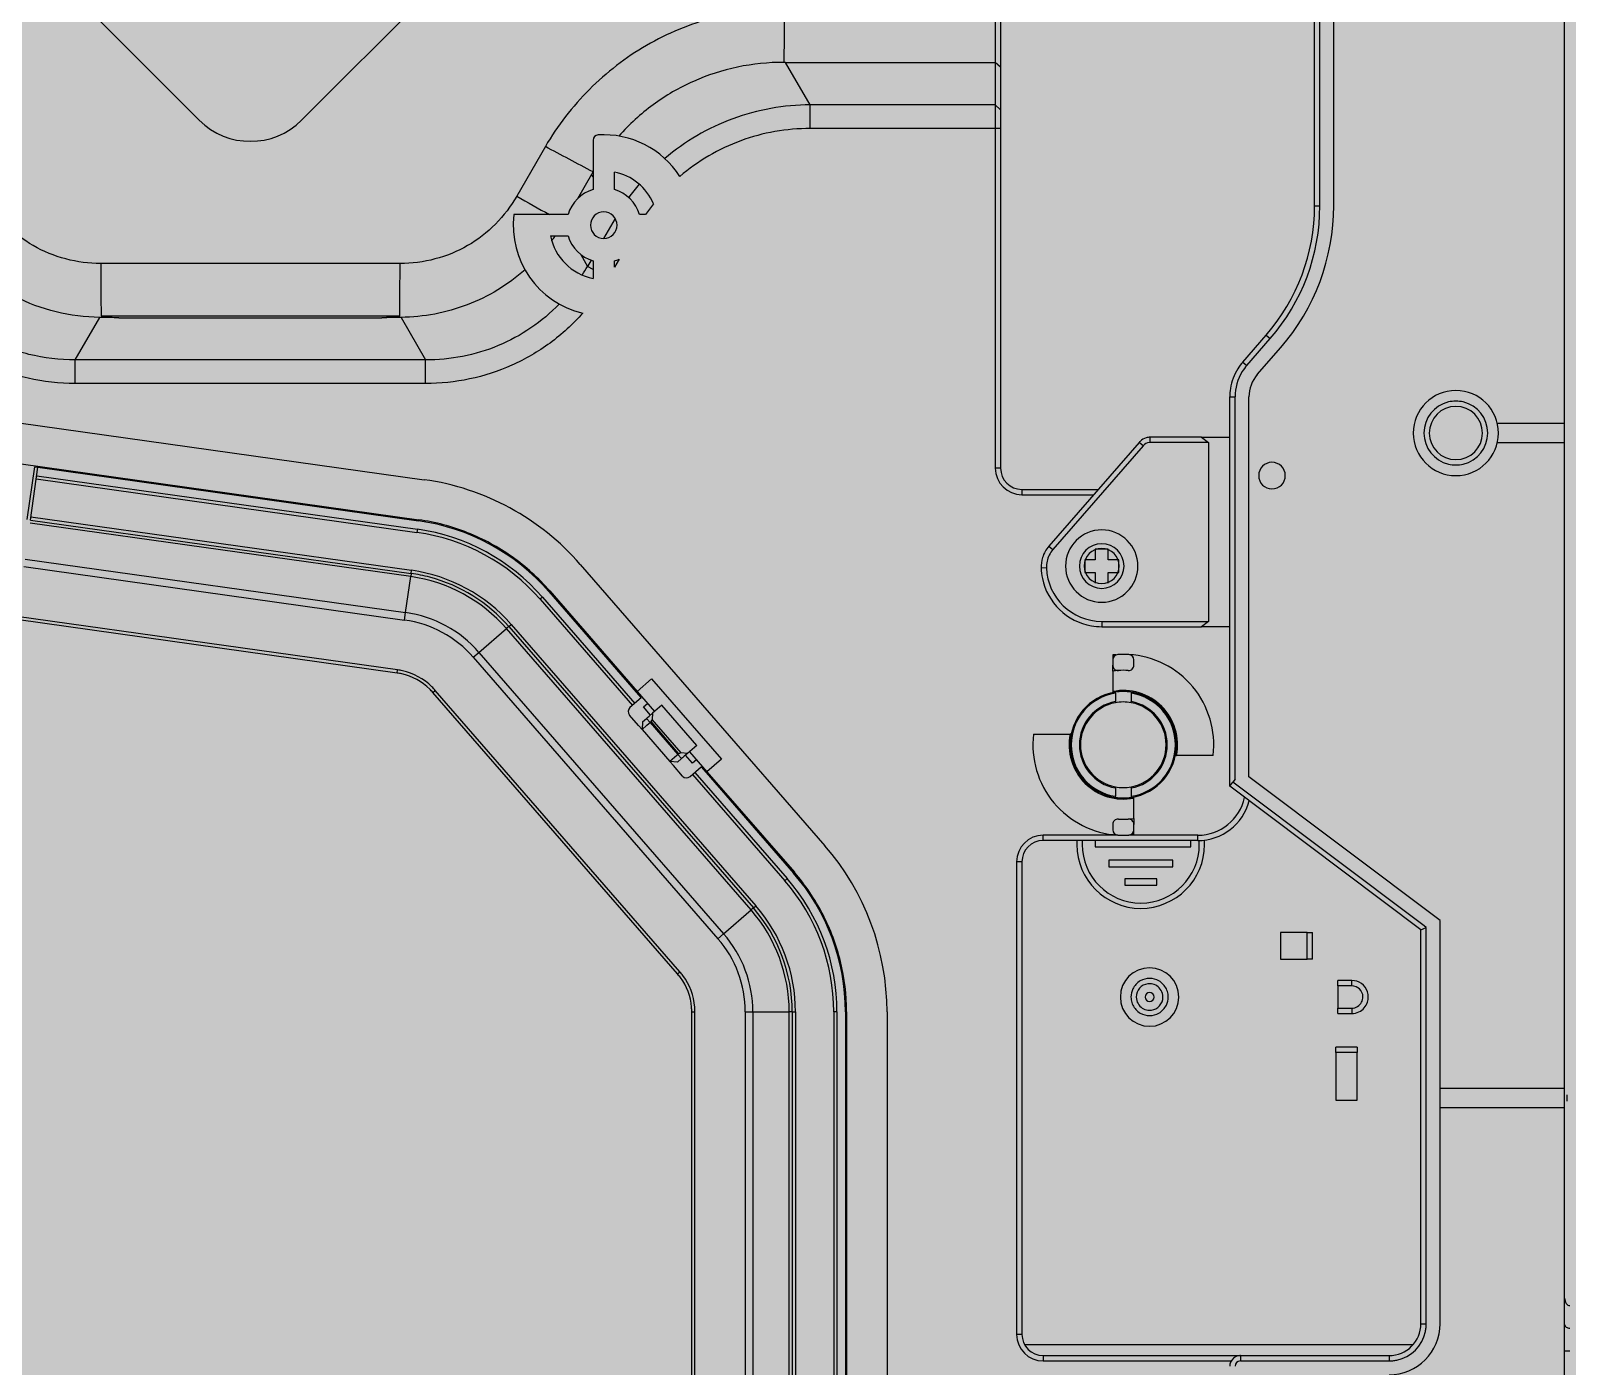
# Model space of a CAD drawing. Header units: millimetres. Extents: x -1070 to 42146, y 1440 to 12921.
# Drawn here: x 764.9 to 909.3, y 2871.3 to 2996.9 of the extents above; entities that cross this region are included whole.
import ezdxf

# ---------------------------------------------------------------- set-up
doc = ezdxf.new("R2010")
doc.units = ezdxf.units.MM
doc.layers.add('n', color=7, linetype='Continuous')

msp = doc.modelspace()

# ---------------------------------------------------------------- hatches: boundary and pattern name
at = {"lineweight": -3}
h = msp.add_hatch(color=256, dxfattribs=at)
h.dxf.hatch_style = 1
h.paths.add_polyline_path([(660.622, 3021.661), (660.622, 2771.641), (910.622, 2771.641), (910.622, 3021.661)])

# ---------------------------------------------------------------- linework, layer by layer
at = {"layer": 'n', "color": 7, "linetype": 'Continuous', "lineweight": -3, "true_color": 0xffffff}
for p, q in [((909.022, 2896.841), (909.022, 3020.041)), ((780.713, 2988.448), (752.429, 3016.732)), ((818.614, 3016.732), (790.33, 2988.448)), ((885.522, 2980.388), (885.522, 3009.141)), ((886.022, 2980.388), (886.022, 3005.541)), ((887.322, 2980.388), (887.322, 3001.023)), ((835.726, 2998.954), (835.643, 2993.878)), ((855.522, 2998.952), (855.522, 2993.879)), ((856.022, 2998.782), (856.022, 2993.44)), ((835.822, 2993.879), (855.522, 2993.879)), ((838.128, 2989.886), (835.822, 2993.879)), ((856.022, 2993.44), (855.522, 2993.879)), ((855.522, 2993.879), (855.522, 2989.886)), ((856.022, 2993.44), (856.022, 2989.403)), ((838.128, 2987.664), (838.128, 2989.886)), ((855.522, 2989.886), (838.128, 2989.886)), ((856.022, 2989.403), (855.522, 2989.886)), ((855.522, 2989.886), (855.522, 2987.664)), ((856.022, 2989.403), (856.022, 2987.664)), ((855.522, 2987.664), (838.128, 2987.664)), ((856.022, 2987.664), (855.522, 2987.664)), ((855.522, 2987.664), (855.522, 2955.744)), ((856.022, 2987.664), (856.022, 2955.744)), ((817.725, 2986.556), (817.725, 2981.926)), ((813.238, 2985.966), (810.553, 2981.31)), ((817.586, 2983.35), (816.265, 2981.061)), ((817.725, 2983.11), (817.586, 2983.35)), ((819.725, 2981.926), (819.725, 2983.573)), ((885.522, 2980.388), (886.022, 2980.388)), ((815.371, 2979.572), (810.284, 2979.572)), ((819.803, 2979.204), (818.716, 2977.322)), ((822.655, 2979.572), (822.079, 2979.572)), ((813.724, 2977.572), (815.371, 2977.572)), ((799.585, 2974.983), (771.452, 2974.981)), ((816.566, 2975.817), (817.207, 2974.707)), ((817.537, 2975.28), (817.207, 2974.707)), ((817.725, 2974.408), (817.207, 2974.707)), ((817.725, 2975.218), (817.725, 2973.571)), ((820.161, 2975.38), (819.725, 2974.625)), ((819.725, 2974.625), (819.725, 2975.218)), ((769.061, 2965.917), (771.367, 2969.912)), ((771.49, 2970.045), (799.552, 2970.045)), ((773.159, 2969.866), (797.884, 2969.866)), ((799.676, 2969.912), (801.982, 2965.917)), ((878.779, 2965.715), (880.984, 2968.251)), ((879.157, 2965.387), (881.361, 2967.923)), ((880.984, 2968.251), (881.361, 2967.923)), ((769.061, 2963.695), (769.061, 2965.917)), ((801.982, 2965.917), (769.061, 2965.917)), ((801.982, 2963.695), (801.982, 2965.917)), ((880.138, 2964.534), (882.342, 2967.07)), ((878.779, 2965.715), (879.157, 2965.387)), ((801.982, 2963.695), (769.061, 2963.695)), ((877.553, 2958.644), (877.553, 2962.435)), ((877.553, 2962.435), (878.053, 2962.435)), ((878.053, 2926.509), (878.053, 2962.435)), ((879.353, 2926.743), (879.353, 2962.435)), ((759.86, 2960.559), (801.866, 2954.655)), ((874.886, 2958.644), (870.09, 2958.644)), ((870.09, 2958.144), (870.09, 2958.644)), ((874.886, 2958.644), (877.553, 2958.644)), ((874.886, 2958.644), (875.553, 2958.144)), ((877.553, 2940.844), (877.553, 2958.644)), ((909.022, 2959.941), (902.7, 2959.941)), ((869.034, 2958.162), (860.562, 2948.417)), ((869.411, 2957.834), (860.939, 2948.089)), ((869.411, 2957.834), (869.034, 2958.162)), ((875.553, 2958.144), (870.09, 2958.144)), ((875.553, 2958.144), (875.553, 2941.344)), ((902.7, 2958.141), (909.022, 2958.141)), ((759.331, 2956.796), (801.337, 2950.892)), ((764.559, 2950.911), (765.255, 2955.862)), ((764.856, 2950.869), (765.552, 2955.821)), ((765.255, 2955.862), (765.552, 2955.821)), ((765.552, 2955.821), (801.324, 2950.793)), ((856.022, 2955.744), (855.522, 2955.744)), ((765.399, 2954.731), (801.17, 2949.704)), ((765.441, 2955.028), (801.212, 2950.001)), ((858.022, 2953.744), (865.193, 2953.744)), ((858.022, 2953.744), (858.022, 2953.244)), ((858.022, 2953.244), (864.758, 2953.244)), ((800.587, 2945.552), (764.815, 2950.579)), ((764.856, 2950.869), (800.628, 2945.842)), ((764.898, 2951.166), (800.669, 2946.139)), ((801.212, 2950.001), (801.17, 2949.704)), ((764.34, 2947.198), (800.112, 2942.171)), ((860.562, 2948.417), (860.939, 2948.089)), ((863.922, 2947.141), (863.922, 2945.941)), ((864.922, 2947.141), (863.922, 2947.141)), ((864.922, 2948.141), (864.922, 2947.141)), ((866.122, 2948.141), (864.922, 2948.141)), ((866.122, 2947.141), (866.122, 2948.141)), ((867.122, 2947.141), (866.122, 2947.141)), ((867.122, 2945.941), (867.122, 2947.141)), ((764.242, 2946.498), (800.013, 2941.471)), ((800.628, 2945.842), (800.587, 2945.552)), ((800.628, 2945.842), (800.669, 2946.139)), ((816.516, 2946.701), (839.507, 2920.253)), ((860.328, 2946.363), (859.828, 2946.346)), ((863.922, 2945.941), (864.922, 2945.941)), ((864.922, 2945.941), (864.922, 2944.941)), ((866.122, 2945.941), (867.122, 2945.941)), ((866.122, 2944.941), (866.122, 2945.941)), ((800.112, 2942.171), (800.587, 2945.552)), ((813.648, 2944.208), (821.864, 2934.757)), ((812.969, 2943.618), (812.742, 2943.421)), ((812.742, 2943.421), (821.417, 2933.442)), ((812.969, 2943.618), (821.644, 2933.639)), ((813.573, 2944.142), (821.788, 2934.692)), ((799.312, 2936.484), (763.531, 2941.513)), ((799.354, 2936.781), (763.583, 2941.808)), ((800.013, 2941.471), (800.112, 2942.171)), ((865.522, 2941.344), (875.553, 2941.344)), ((865.522, 2941.344), (865.522, 2940.844)), ((875.553, 2941.344), (874.886, 2940.844)), ((807.001, 2938.43), (809.578, 2940.67)), ((809.799, 2940.862), (809.578, 2940.67)), ((832.569, 2914.222), (809.578, 2940.67)), ((809.799, 2940.862), (810.026, 2941.059)), ((809.799, 2940.862), (832.79, 2914.414)), ((810.026, 2941.059), (833.017, 2914.611)), ((865.522, 2940.844), (874.886, 2940.844)), ((877.553, 2940.844), (874.886, 2940.844)), ((877.553, 2926.244), (877.553, 2940.844)), ((806.468, 2937.966), (807.001, 2938.43)), ((807.001, 2938.43), (829.993, 2911.982)), ((806.468, 2937.966), (829.459, 2911.518)), ((866.849, 2938.185), (866.553, 2938.185)), ((866.553, 2938.185), (866.553, 2937.728)), ((866.553, 2937.728), (866.553, 2937.227)), ((866.553, 2936.672), (866.553, 2937.227)), ((868.553, 2937.227), (868.553, 2937.728)), ((799.312, 2936.484), (799.354, 2936.781)), ((821.864, 2934.757), (823.222, 2935.938)), ((823.222, 2935.938), (829.783, 2928.391)), ((866.553, 2936.672), (866.553, 2934.745)), ((802.667, 2934.662), (802.894, 2934.859)), ((825.658, 2908.214), (802.667, 2934.662)), ((825.885, 2908.411), (802.894, 2934.859)), ((822.247, 2934.163), (821.191, 2933.245)), ((821.788, 2934.692), (822.247, 2934.163)), ((821.864, 2934.757), (823.504, 2932.871)), ((866.553, 2934.745), (866.553, 2934.642)), ((866.803, 2934.586), (866.803, 2934.687)), ((866.803, 2934.586), (866.803, 2933.8)), ((868.303, 2934.687), (868.303, 2934.586)), ((868.303, 2934.586), (868.303, 2933.8)), ((868.553, 2934.642), (868.553, 2934.745)), ((822.47, 2933.297), (822.848, 2933.625)), ((823.126, 2932.543), (822.47, 2933.297)), ((823.004, 2932.436), (823.315, 2932.707)), ((823.315, 2932.707), (823.274, 2932.125)), ((824.183, 2933.461), (823.315, 2932.707)), ((827.463, 2929.688), (824.183, 2933.461)), ((866.803, 2933.8), (866.803, 2933.698)), ((868.303, 2933.698), (868.303, 2933.8)), ((821.994, 2931.558), (821.141, 2932.54)), ((822.322, 2931.181), (821.994, 2931.558)), ((822.372, 2931.887), (822.322, 2931.181)), ((822.322, 2931.181), (822.788, 2931.586)), ((822.322, 2931.181), (824.947, 2928.162)), ((822.372, 2931.887), (822.749, 2932.215)), ((822.749, 2932.215), (822.844, 2932.297)), ((822.749, 2932.215), (823.077, 2931.837)), ((822.788, 2931.586), (822.978, 2931.752)), ((822.844, 2932.297), (823.004, 2932.436)), ((822.978, 2931.752), (823.077, 2931.837)), ((823.077, 2931.837), (823.172, 2931.92)), ((823.077, 2931.837), (825.701, 2928.818)), ((825.796, 2928.901), (823.172, 2931.92)), ((826.014, 2928.974), (823.274, 2932.125)), ((859.112, 2930.744), (862.552, 2930.744)), ((862.655, 2930.744), (862.552, 2930.744)), ((872.554, 2930.744), (872.451, 2930.744)), ((825.603, 2928.733), (824.947, 2928.162)), ((825.701, 2928.818), (825.603, 2928.733)), ((826.029, 2928.441), (825.652, 2928.113)), ((825.796, 2928.901), (825.701, 2928.818)), ((826.029, 2928.441), (825.701, 2928.818)), ((826.595, 2928.933), (826.014, 2928.974)), ((826.124, 2928.524), (826.029, 2928.441)), ((826.284, 2928.663), (826.124, 2928.524)), ((826.595, 2928.933), (826.284, 2928.663)), ((827.063, 2928.014), (826.407, 2928.769)), ((827.463, 2929.688), (826.595, 2928.933)), ((826.784, 2929.097), (828.424, 2927.21)), ((827.44, 2928.342), (827.063, 2928.014)), ((829.783, 2928.391), (828.424, 2927.21)), ((862.552, 2928.744), (862.655, 2928.744)), ((872.451, 2928.744), (872.554, 2928.744)), ((875.994, 2928.744), (872.554, 2928.744)), ((825.275, 2927.785), (824.947, 2928.162)), ((825.652, 2928.113), (824.947, 2928.162)), ((826.127, 2926.804), (825.275, 2927.785)), ((826.833, 2926.755), (827.889, 2927.673)), ((827.059, 2926.951), (835.734, 2916.972)), ((827.286, 2927.148), (835.96, 2917.169)), ((827.889, 2927.673), (828.349, 2927.145)), ((828.349, 2927.145), (836.564, 2917.694)), ((828.424, 2927.21), (836.639, 2917.76)), ((866.803, 2925.789), (866.803, 2925.688)), ((866.803, 2925.688), (866.803, 2924.902)), ((868.303, 2925.688), (868.303, 2925.789)), ((868.303, 2925.688), (868.303, 2924.902)), ((877.553, 2925.844), (877.853, 2926.244)), ((877.553, 2925.844), (877.553, 2926.244)), ((895.522, 2912.338), (877.553, 2925.844)), ((878.053, 2926.509), (877.853, 2926.244)), ((895.822, 2912.737), (877.853, 2926.244)), ((897.322, 2913.236), (879.353, 2926.743)), ((866.553, 2924.846), (866.553, 2924.743)), ((866.803, 2924.8), (866.803, 2924.902)), ((868.303, 2924.902), (868.303, 2924.8)), ((868.553, 2924.743), (868.553, 2924.846)), ((868.553, 2922.816), (868.553, 2924.743)), ((868.553, 2922.816), (868.553, 2922.261)), ((860.022, 2920.744), (860.022, 2921.244)), ((867.022, 2921.244), (860.022, 2921.244)), ((866.553, 2922.261), (866.553, 2921.76)), ((868.257, 2921.244), (868.084, 2921.244)), ((868.257, 2921.303), (868.553, 2921.303)), ((868.553, 2921.244), (868.257, 2921.244)), ((868.553, 2921.76), (868.553, 2922.261)), ((868.553, 2921.303), (868.553, 2921.76)), ((874.553, 2921.244), (868.553, 2921.244)), ((874.553, 2920.744), (874.553, 2921.244)), ((874.553, 2920.744), (860.022, 2920.744)), ((864.895, 2920.747), (864.895, 2920.142)), ((864.895, 2920.142), (873.892, 2920.142)), ((873.892, 2920.142), (873.892, 2920.747)), ((858.022, 2918.744), (857.522, 2918.744)), ((857.522, 2918.744), (857.522, 2874.338)), ((858.022, 2918.744), (858.022, 2874.338)), ((872.203, 2918.89), (866.196, 2918.89)), ((866.196, 2918.89), (866.196, 2918.284)), ((866.196, 2918.284), (872.203, 2918.284)), ((872.203, 2918.284), (872.203, 2918.89)), ((835.96, 2917.169), (835.734, 2916.972)), ((870.693, 2917.142), (867.693, 2917.142)), ((867.693, 2917.142), (867.693, 2916.536)), ((870.693, 2916.536), (870.693, 2917.142)), ((867.693, 2916.536), (870.693, 2916.536)), ((829.993, 2911.982), (832.569, 2914.222)), ((832.79, 2914.414), (832.569, 2914.222)), ((832.79, 2914.414), (833.017, 2914.611)), ((895.522, 2912.338), (896.022, 2912.587)), ((896.022, 2912.587), (895.822, 2912.737)), ((896.022, 2875.338), (896.022, 2912.587)), ((897.322, 2897.441), (897.322, 2913.236)), ((829.459, 2911.518), (829.993, 2911.982)), ((884.822, 2912.091), (882.322, 2912.091)), ((882.322, 2912.091), (882.322, 2909.591)), ((884.822, 2912.091), (885.322, 2912.091)), ((884.822, 2909.591), (884.822, 2912.091)), ((885.322, 2909.591), (885.322, 2912.091)), ((895.522, 2875.338), (895.522, 2912.338)), ((882.322, 2909.591), (884.822, 2909.591)), ((885.322, 2909.591), (884.822, 2909.591)), ((825.658, 2908.214), (825.885, 2908.411)), ((887.722, 2907.091), (887.722, 2907.591)), ((889.022, 2907.591), (887.722, 2907.591)), ((887.722, 2907.091), (887.722, 2904.991)), ((889.022, 2907.091), (887.722, 2907.091)), ((889.022, 2907.091), (889.022, 2907.591)), ((826.995, 2904.638), (827.295, 2904.638)), ((826.995, 2864.878), (826.995, 2904.638)), ((827.295, 2864.878), (827.295, 2904.638)), ((832.031, 2904.638), (832.738, 2904.638)), ((832.031, 2904.638), (832.031, 2864.878)), ((832.738, 2904.638), (836.152, 2904.638)), ((832.738, 2904.638), (832.738, 2864.878)), ((836.445, 2904.638), (836.152, 2904.638)), ((836.152, 2864.878), (836.152, 2904.638)), ((836.445, 2904.638), (836.445, 2864.878)), ((836.445, 2904.638), (836.745, 2904.638)), ((836.745, 2904.638), (836.745, 2862.219)), ((840.645, 2904.638), (840.345, 2904.638)), ((840.345, 2904.638), (840.345, 2862.219)), ((840.645, 2904.638), (840.645, 2862.219)), ((841.445, 2904.638), (841.445, 2862.219)), ((841.545, 2904.638), (841.545, 2862.219)), ((845.345, 2904.638), (845.345, 2862.219)), ((887.722, 2904.491), (887.722, 2904.991)), ((887.722, 2904.991), (889.022, 2904.991)), ((887.722, 2904.491), (889.022, 2904.491)), ((889.022, 2904.991), (889.022, 2904.491)), ((889.522, 2901.341), (887.522, 2901.341)), ((887.522, 2900.841), (887.522, 2901.341)), ((889.522, 2901.341), (889.522, 2900.841)), ((887.522, 2900.841), (887.522, 2896.341)), ((889.522, 2900.841), (887.522, 2900.841)), ((889.522, 2896.341), (889.522, 2900.841)), ((897.322, 2895.641), (897.322, 2897.441)), ((909.022, 2897.441), (897.322, 2897.441)), ((909.022, 2896.241), (909.022, 2896.841)), ((909.272, 2896.241), (909.272, 2896.841)), ((887.522, 2896.341), (889.522, 2896.341)), ((897.322, 2875.338), (897.322, 2895.641)), ((897.322, 2895.641), (909.022, 2895.641)), ((909.022, 2877.748), (909.022, 2896.241)), ((909.022, 2875.273), (909.022, 2877.748)), ((895.522, 2875.338), (896.022, 2875.338)), ((909.022, 2872.798), (909.022, 2875.273)), ((858.022, 2874.338), (857.522, 2874.338)), ((858.263, 2873.387), (861.772, 2873.387)), ((860.022, 2872.338), (878.553, 2872.338)), ((860.022, 2872.338), (860.022, 2871.838)), ((861.772, 2873.387), (864.272, 2873.387)), ((864.272, 2873.387), (866.772, 2873.387)), ((866.772, 2873.387), (869.272, 2873.387)), ((869.272, 2873.387), (871.772, 2873.387)), ((871.772, 2873.387), (874.272, 2873.387)), ((874.272, 2873.387), (876.772, 2873.387)), ((876.772, 2873.387), (879.272, 2873.387)), ((878.553, 2872.338), (892.522, 2872.338)), ((878.553, 2872.338), (878.553, 2871.838)), ((879.272, 2873.387), (881.772, 2873.387)), ((881.772, 2873.387), (884.272, 2873.387)), ((884.272, 2873.387), (886.772, 2873.387)), ((886.772, 2873.387), (891.772, 2873.387)), ((891.772, 2873.387), (894.272, 2873.387)), ((892.522, 2872.338), (892.522, 2871.838)), ((894.272, 2873.387), (894.797, 2873.387)), ((909.022, 2860.138), (909.022, 2872.798)), ((909.022, 2872.798), (909.522, 2872.798)), ((860.022, 2871.838), (877.687, 2871.838)), ((878.553, 2871.838), (892.522, 2871.838))]:
    msp.add_line(p, q, dxfattribs=at)
for centre, radius, start, end in [((785.522, 2993.256), 6.8, 225, 315), ((818.225, 2986.556), 0.5, 93.58332, 180), ((818.725, 2978.572), 8.5, 32.63475, 93.58332), ((237.327, 1902.027), 1227.435, 61.780673, 62.017691), ((831.588, 2975.274), 16.165, 149.10486, 150.02499), ((818.725, 2978.572), 5.1, 23.28413, 78.69227), ((818.725, 2978.572), 3.5, 106.60155, 163.39845), ((818.725, 2978.572), 3.5, 16.60155, 73.39845), ((838.307, 2968.65), 21.301, 139.69682, 144.00862), ((838.303, 2968.747), 19.027, 141.5136, 145.32418), ((867.022, 2980.388), 18.5, 319, 0), ((867.022, 2980.388), 19, 319, 0), ((867.022, 2980.388), 20.3, 319, 0), ((818.725, 2978.572), 8.5, 173.24367, 256.60713), ((818.725, 2978.572), 1.25, 0, 180), ((818.725, 2978.572), 5.1, 191.30773, 258.69227), ((799.376, 2987.869), 18.029, 323.34728, 325.17108), ((818.725, 2978.572), 3.5, 196.60155, 253.39845), ((818.725, 2978.572), 1.25, 180, 0), ((1482.989, 2978.03), 711.544, 180.245436, 180.642984), ((42.248, 2977.541), 757.342, 359.432916, 359.80651), ((801.661, 2983.584), 17.901, 327.20057, 330.27019), ((818.725, 2978.572), 3.5, 286.60155, 294.22159), ((770.749, 2910.115), 59.8, 87.69084, 89.40798), ((800.294, 2910.115), 59.8, 90.59202, 92.30916), ((882.553, 2962.435), 5, 148.11168, 170.88833), ((882.553, 2962.435), 4.5, 148.1501, 180), ((882.553, 2962.435), 5, 139, 148.11168), ((882.553, 2962.435), 4.5, 139, 148.1501), ((882.553, 2962.435), 3.2, 139, 180), ((882.553, 2962.435), 5, 170.88833, 180), ((898.803, 2959.041), 4, 0, 180), ((898.803, 2959.041), 3, 103.44448, 256.55677), ((898.803, 2959.041), 2.5, 90, 270), ((898.803, 2959.041), 3, 90, 103.44448), ((898.803, 2959.041), 3, 76.55677, 90), ((898.803, 2959.041), 2.5, 270, 90), ((898.803, 2959.041), 3, 283.44448, 76.55677), ((870.09, 2957.244), 1.4, 90, 106.33232), ((898.803, 2959.041), 4, 180, 0), ((870.09, 2957.244), 1.4, 133.5555, 139), ((870.09, 2957.244), 1.4, 106.33232, 133.5555), ((870.09, 2957.244), 0.9, 95.52489, 139), ((870.09, 2957.244), 0.9, 90, 95.52489), ((858.022, 2955.744), 2.5, 180, 270), ((858.022, 2955.744), 2, 180, 270), ((881.522, 2955.041), 1.25, 0, 180), ((898.803, 2959.041), 3, 256.55677, 270), ((898.803, 2959.041), 3, 270, 283.44448), ((798.554, 2931.087), 23.8, 41, 82), ((881.522, 2955.041), 1.25, 180, 0), ((798.554, 2931.087), 19.1, 41, 82), ((798.554, 2931.087), 19.9, 41, 82), ((798.554, 2931.087), 20, 68.33233, 82), ((798.554, 2931.087), 18.8, 41, 82), ((798.554, 2931.087), 20, 54.66271, 68.33233), ((865.522, 2946.541), 3.4, 90, 270), ((865.522, 2946.541), 2.1, 0, 180), ((865.522, 2946.541), 3.4, 270, 90), ((798.554, 2931.087), 20, 41, 54.66271), ((862.826, 2946.449), 3, 162.86376, 181.95495), ((862.826, 2946.449), 3, 139, 162.86376), ((862.826, 2946.449), 2.5, 153.28535, 181.95495), ((862.826, 2946.449), 2.5, 139.00001, 153.28535), ((865.522, 2946.541), 1.65, 0, 180), ((798.554, 2931.087), 14.9, 75.16667, 82), ((798.554, 2931.087), 15.2, 41, 82), ((865.522, 2946.541), 5.697, 181.95495, 191.72273), ((865.522, 2946.541), 5.197, 181.95495, 270), ((865.522, 2946.541), 2.1, 180, 0), ((865.522, 2946.541), 1.65, 180, 0), ((798.554, 2931.087), 14.607, 41, 82), ((798.554, 2931.087), 14.9, 41, 75.16667), ((865.522, 2946.541), 5.697, 191.72273, 260.21554), ((798.554, 2931.087), 10.486, 41, 82), ((798.554, 2931.087), 11.193, 41, 82), ((865.522, 2946.541), 5.697, 260.21554, 270), ((867.053, 2937.728), 0.5, 93.58332, 180), ((867.053, 2937.227), 0.5, 180, 273.82255), ((867.553, 2929.744), 8.5, 86.41668, 93.58332), ((868.053, 2937.227), 0.5, 266.17745, 0), ((868.053, 2937.728), 0.5, 0, 86.41668), ((867.553, 2929.744), 8.5, 353.24367, 86.41668), ((798.554, 2931.087), 5.45, 77.41209, 82), ((798.554, 2931.087), 5.75, 77.39694, 82), ((798.554, 2931.087), 5.45, 45.58705, 77.41209), ((798.554, 2931.087), 5.75, 45.60306, 77.39694), ((867.553, 2929.744), 7, 93.82255, 98.21321), ((867.553, 2929.744), 7, 86.17745, 93.82255), ((798.554, 2931.087), 5.45, 41, 45.58705), ((798.554, 2931.087), 5.75, 41, 45.60306), ((867.553, 2929.744), 5, 98.62693, 180), ((867.553, 2929.744), 4.9, 98.80437, 261.19563), ((867.553, 2929.744), 5.1, 348.69227, 101.30773), ((867.553, 2929.744), 5, 81.37307, 98.62693), ((867.553, 2929.744), 5, 0, 81.37307), ((867.553, 2929.744), 4.9, 278.80437, 81.19563), ((821.519, 2932.868), 0.5, 131, 221), ((867.553, 2929.744), 4.125, 100.47568, 259.52432), ((867.553, 2929.744), 4.025, 100.739, 180), ((867.553, 2929.744), 4.025, 79.261, 100.739), ((867.553, 2929.744), 4.125, 280.47568, 79.52432), ((867.553, 2929.744), 4.025, 0, 79.261), ((867.553, 2929.744), 8.5, 173.24367, 266.41668), ((867.553, 2929.744), 5.1, 168.69227, 281.30773), ((867.553, 2929.744), 5, 180, 261.37307), ((867.553, 2929.744), 4.025, 180, 259.261), ((867.553, 2929.744), 4.025, 280.739, 0), ((867.553, 2929.744), 5, 278.62693, 0), ((826.505, 2927.132), 0.5, 221, 311), ((867.553, 2929.744), 4.025, 259.261, 280.739), ((867.553, 2929.744), 5, 261.37307, 278.62693), ((874.553, 2925.744), 4.5, 270, 347.80224), ((874.553, 2925.744), 5, 270, 345.19083), ((867.053, 2922.261), 0.5, 86.17745, 180), ((867.553, 2929.744), 7, 266.17745, 273.82255), ((867.553, 2929.744), 7, 273.82255, 278.21321), ((868.053, 2922.261), 0.5, 0, 93.82255), ((860.022, 2918.744), 2.5, 90, 180), ((867.053, 2921.76), 0.5, 180, 266.41668), ((867.553, 2929.744), 8.5, 266.41668, 273.58332), ((868.053, 2921.76), 0.5, 273.58332, 0), ((821.545, 2904.638), 23.8, 0, 41), ((860.022, 2918.744), 2, 90, 180), ((869.193, 2920.373), 6, 176.45326, 180), ((869.193, 2920.373), 6, 180, 0), ((869.193, 2920.373), 5.5, 176.1308, 180), ((869.193, 2920.373), 5.5, 180, 0), ((869.193, 2920.373), 5.5, 0, 3.89593), ((869.193, 2920.373), 6, 0, 3.92674), ((821.545, 2904.638), 18.8, 0, 41), ((821.545, 2904.638), 19.1, 0, 41), ((821.545, 2904.638), 19.9, 0, 41), ((821.545, 2904.638), 20, 27.33235, 41), ((821.545, 2904.638), 14.607, 0, 41), ((821.545, 2904.638), 14.9, 0, 41), ((821.545, 2904.638), 15.2, 0, 41), ((821.545, 2904.638), 20, 13.6628, 27.33235), ((821.545, 2904.638), 10.486, 0, 41), ((821.545, 2904.638), 11.193, 0, 41), ((821.545, 2904.638), 5.45, 36.41209, 41), ((821.545, 2904.638), 5.75, 36.39694, 41), ((821.545, 2904.638), 20, 0, 13.6628), ((870.022, 2906.041), 2.75, 90, 270), ((870.022, 2906.041), 2.75, 270, 90), ((821.545, 2904.638), 5.45, 4.58705, 36.41209), ((821.545, 2904.638), 5.75, 4.60306, 36.39694), ((870.022, 2906.041), 1.75, 154.28571, 180), ((870.022, 2906.041), 1.75, 120.06503, 154.28571), ((870.022, 2906.041), 1.25, 97.5, 180), ((870.022, 2906.041), 1.75, 59.93497, 120.06503), ((870.022, 2906.041), 1.25, 90, 97.5), ((870.022, 2906.041), 1.25, 82.5, 90), ((870.022, 2906.041), 1.25, 30, 82.5), ((870.022, 2906.041), 1.75, 25.71429, 59.93497), ((870.022, 2906.041), 1.25, 0, 30), ((870.022, 2906.041), 1.75, 17.39449, 25.71429), ((889.022, 2906.041), 1.55, 18.57145, 90), ((889.022, 2906.041), 1.05, 1.58204, 90), ((870.022, 2906.041), 1.75, 180, 197.39449), ((870.022, 2906.041), 1.75, 197.39449, 205.71429), ((870.022, 2906.041), 1.75, 205.71429, 239.93497), ((870.022, 2906.041), 1.25, 180, 210), ((870.022, 2906.041), 1.25, 210, 262.5), ((870.022, 2906.041), 0.418, 0, 180), ((870.022, 2906.041), 0.418, 180, 0), ((870.022, 2906.041), 1.25, 277.5, 0), ((870.022, 2906.041), 1.75, 300.06503, 334.28571), ((870.022, 2906.041), 1.75, 334.28571, 0), ((870.022, 2906.041), 1.75, 0, 17.39449), ((889.022, 2906.041), 1.05, 301.5752, 1.58204), ((889.022, 2906.041), 1.55, 295.71429, 341.42858), ((889.022, 2906.041), 1.55, 341.42858, 18.57145), ((821.545, 2904.638), 5.45, 0, 4.58705), ((821.545, 2904.638), 5.75, 0, 4.60306), ((870.022, 2906.041), 1.75, 239.93497, 300.06503), ((870.022, 2906.041), 1.25, 262.5, 270), ((870.022, 2906.041), 1.25, 270, 277.5), ((889.022, 2906.041), 1.05, 270, 301.5752), ((889.022, 2906.041), 1.55, 270, 295.71429), ((892.522, 2875.338), 3, 270, 0), ((892.522, 2875.338), 4.8, 270, 0), ((892.522, 2875.338), 3.5, 347.91781, 353.89517), ((892.522, 2875.338), 3.5, 353.89517, 0), ((860.022, 2874.338), 2.5, 180, 270), ((860.022, 2874.338), 2, 180, 270), ((892.522, 2875.338), 3.5, 282.08184, 347.91781), ((878.553, 2871.338), 1, 105.0002, 157.50064), ((878.553, 2871.338), 1, 97.50012, 105.0002), ((878.553, 2871.338), 1, 90, 97.50012), ((878.553, 2871.338), 1, 157.50064, 180), ((878.553, 2871.338), 0.5, 90, 179.99995), ((892.522, 2875.338), 3.5, 270, 276.10463), ((892.522, 2875.338), 3.5, 276.10463, 282.08184)]:
    msp.add_arc(centre, radius, start, end, dxfattribs=at)
for centre, major_axis, ratio, start_param, end_param in [((840.067, 2965.469), (-9.608, 27.513), 0.7373697, -0.2520176, -0.243903), ((822.975, 2932.146), (0.226, 0.197), 1, -1.5707963, -0.7853982), ((825.993, 2928.674), (-0.197, 0.226), 1, -0.7853982, 0), ((909.522, 2877.748), (0, 0.707), 0.7071068, 1.5707963, 3.1415927)]:
    msp.add_ellipse(centre, major_axis=major_axis, ratio=ratio, start_param=start_param, end_param=end_param, dxfattribs=at)
for points, knots in [([(835.726, 2998.955), (833.467, 2998.946), (830.056, 2998.498), (825.764, 2997.04), (821.693, 2995.042), (818.08, 2992.222), (815.075, 2988.831), (813.808, 2986.944), (813.238, 2985.966)], [0, 0, 0, 0, 0.2497425, 0.3748729, 0.5000036, 0.74974, 0.8748699, 1, 1, 1, 1]), ([(835.643, 2993.878), (834.188, 2993.879), (831.269, 2993.583), (827.085, 2992.231), (823.281, 2990.023), (821.113, 2988.042), (820.149, 2986.952)], [0, 0, 0, 0, 0.2499562, 0.4999617, 0.7499955, 1, 1, 1, 1]), ([(838.128, 2989.886), (835.662, 2989.876), (830.695, 2988.996), (826.341, 2986.44), (824.466, 2984.84)], [0, 0, 0, 0, 0.5000149, 1, 1, 1, 1]), ([(838.128, 2987.664), (835.918, 2987.664), (831.462, 2986.89), (827.559, 2984.595), (825.883, 2983.156)], [0, 0, 0, 0, 0.5000258, 1, 1, 1, 1]), ([(771.452, 2974.981), (770.349, 2974.975), (768.132, 2975.26), (765.032, 2976.524), (762.389, 2978.578), (761.036, 2980.358), (760.489, 2981.316)], [0, 0, 0, 0, 0.2500096, 0.5000017, 0.749995, 1, 1, 1, 1]), ([(810.553, 2981.31), (810.005, 2980.353), (808.65, 2978.575), (806.007, 2976.521), (802.906, 2975.258), (800.688, 2974.977), (799.585, 2974.983)], [0, 0, 0, 0, 0.2500136, 0.5000071, 0.7499995, 1, 1, 1, 1]), ([(771.367, 2969.912), (769.988, 2969.926), (767.22, 2970.271), (763.308, 2971.735), (759.835, 2974.056), (757.938, 2976.102), (757.122, 2977.216)], [0, 0, 0, 0, 0.249925, 0.4999455, 0.7499666, 1, 1, 1, 1]), ([(769.061, 2965.917), (767.601, 2965.91), (764.664, 2966.257), (760.537, 2967.862), (756.949, 2970.457), (755.066, 2972.738), (754.281, 2973.971)], [0, 0, 0, 0, 0.2499585, 0.4999567, 0.7499091, 1, 1, 1, 1]), ([(811.331, 2974.378), (809.746, 2972.979), (806.953, 2971.289), (802.862, 2970.132), (800.736, 2969.923), (799.676, 2969.912)], [0, 0, 0, 0, 0.4990952, 0.7496346, 1, 1, 1, 1]), ([(769.061, 2963.695), (767.573, 2963.696), (764.585, 2964.026), (760.335, 2965.515), (756.531, 2967.926), (754.422, 2970.07), (753.504, 2971.241)], [0, 0, 0, 0, 0.2499922, 0.4999896, 0.7499715, 1, 1, 1, 1]), ([(814.55, 2971.168), (813.739, 2970.332), (811.943, 2968.82), (808.85, 2967.145), (805.483, 2966.129), (803.147, 2965.912), (801.982, 2965.917)], [0, 0, 0, 0, 0.2500028, 0.5000073, 0.7500102, 1, 1, 1, 1]), ([(816.756, 2970.303), (815.834, 2969.266), (813.766, 2967.381), (810.14, 2965.276), (806.153, 2963.983), (803.369, 2963.696), (801.982, 2963.695)], [0, 0, 0, 0, 0.2499971, 0.4999935, 0.7499937, 1, 1, 1, 1]), ([(773.159, 2969.866), (772.878, 2969.878), (772.314, 2969.886), (771.765, 2970.017), (771.487, 2970.045)], [0, 0, 0, 0, 0.5011393, 1, 1, 1, 1]), ([(799.556, 2970.045), (799.498, 2970.009), (799.356, 2969.983), (799.151, 2969.957), (798.94, 2969.935), (798.659, 2969.911), (798.307, 2969.886), (798.025, 2969.872), (797.884, 2969.866)], [0, 0, 0, 0, 0.1217125, 0.2470517, 0.3725862, 0.4981424, 0.7491712, 1, 1, 1, 1]), ([(909.022, 2875.273), (909.022, 2875.176), (909.17, 2874.966), (909.399, 2874.919), (909.522, 2874.919)], [0, 0, 0, 0, 0.4402134, 1, 1, 1, 1])]:
    msp.add_open_spline(points, degree=3, knots=knots, dxfattribs=at)
msp.add_open_spline([(810.552, 2981.311), (811.576, 2980.724), (812.599, 2980.134), (813.637, 2979.572)], degree=3, dxfattribs=at)

doc.saveas('drawing.dxf')
